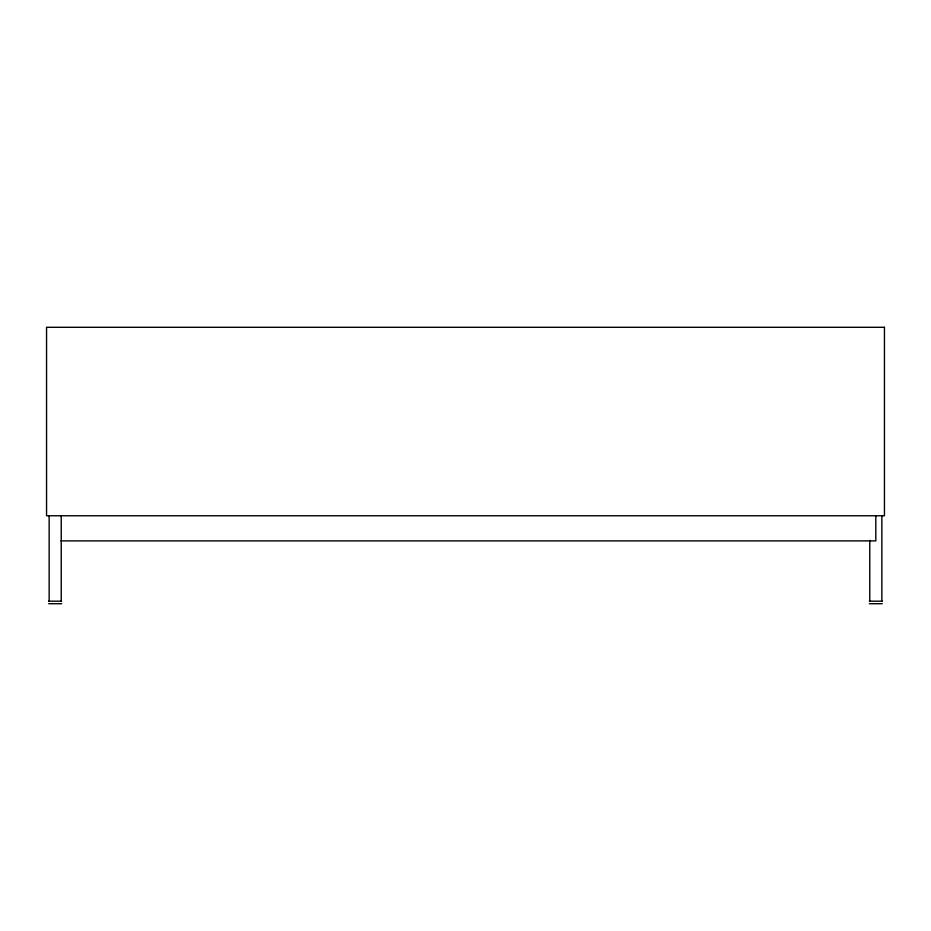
<?xml version="1.0" encoding="UTF-8"?>
<svg xmlns="http://www.w3.org/2000/svg" width="931" height="931" viewBox="0 0 931 931"><rect width="100%" height="100%" fill="white"/><g stroke="black" fill="none" stroke-linecap="round" stroke-linejoin="round"><path stroke-width="1.4" d="M60.992 540.888L875.815 540.888L875.815 515.762M48.738 601.193L61.632 601.193M869.368 601.193L882.262 601.193M48.738 603.707L61.632 603.707M869.368 603.707L882.262 603.707M881.855 515.762L881.855 601.193M869.763 540.376L869.763 601.193M61.237 515.762L61.237 601.193M49.145 515.762L49.145 601.193M884.45 327.293L46.55 327.293L46.55 515.762L884.45 515.762L884.45 327.293"/></g></svg>
